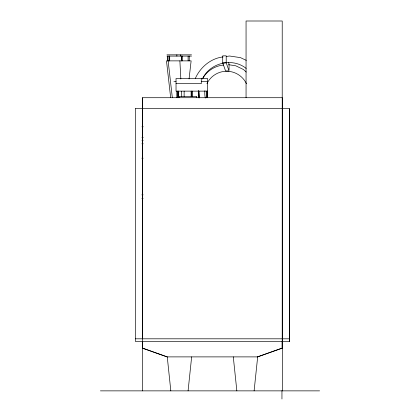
<?xml version="1.0" encoding="UTF-8"?>
<svg xmlns="http://www.w3.org/2000/svg" width="420" height="420" viewBox="0 0 420 420"><rect width="100%" height="100%" fill="white"/><g stroke="black" fill="none" stroke-linecap="round" stroke-linejoin="round"><path stroke-width="0.63" d="M188.081 390.863L191.646 356.89M254.111 390.863L257.67 356.89L282.329 348.122M189.063 78.965L191.121 60.869L166.483 60.869L170.672 97.713M202.692 78.635C206.692 71.006 215.024 65.751 223.577 65.032M195.284 78.508C200.23 67.326 210.761 58.28 223.109 56.921M202.414 79.007C209.674 62.9 232.412 57.188 246.178 68.434M257.397 356.89L282.056 348.122L282.056 341.549M226.328 56.464L229.546 56.007L240.471 57.635L246.298 60.375M222.726 62.864L226.233 62.848L229.073 70.954L225.566 70.975L222.726 62.864L222.695 55.86L226.202 55.839L226.233 62.848M166.955 54.841L191.525 54.841M166.955 56.096L191.525 56.096M173.927 81.585L176.033 81.585M201.28 81.585L207.59 81.585M176.033 83.685L201.28 83.685L201.28 78.514M135.371 108.67L289.454 108.67L289.454 341.549L135.482 341.549L135.482 108.67M141.939 126.793L143.231 126.793M141.939 137.309L143.231 137.309M141.918 140.291L143.209 140.291M141.918 143.797L143.209 143.797M141.855 158.177L143.131 158.177M141.855 194.849L143.131 194.849M141.855 198.356L143.131 198.356M135.482 338.809L289.454 338.809M142.601 348.122L167.26 356.89L257.67 356.89M100.412 390.863L319.589 390.863M228.464 64.685L235.793 65.809L243.542 69.557L246.215 72.056M166.987 356.89L142.328 348.122L142.328 341.549M228.433 62.213L229.037 63.95L229.063 69.683M168.142 60.869L172.331 97.713M198.707 90.841L199.469 97.923M233.289 356.89L236.849 390.863M167.26 356.89L170.819 390.863M179.881 60.869L180.841 78.965M181.493 91.25L181.766 96.422M198.739 90.683L198.833 97.87M289.343 108.67L289.343 341.549M282.329 390.863L282.329 97.713L142.496 97.713L142.496 338.809M282.219 341.549L282.219 21L246.057 21L246.057 97.713M281.951 390.6L281.951 399M207.622 97.713L207.622 91.135L176.033 91.135L176.033 78.514L207.59 78.514L207.59 91.135M207.071 91.135L207.071 97.713M206.414 91.135L206.399 97.713M198.854 91.135L198.854 97.713M196.702 97.713L196.702 96.343L179.167 96.343L179.167 97.713M192.46 91.135L192.46 96.516M191.793 91.135L191.793 96.516M191.137 91.135L191.137 96.516M189.226 56.096L189.226 60.869M188.108 56.096L188.108 60.869M184.128 91.135L184.128 96.516M182.448 56.096L182.448 60.869M181.687 56.096L181.687 60.869M181.608 56.096L181.608 60.869M180.338 54.841L180.338 56.096M178.694 91.135L178.694 97.713M178.143 91.135L178.143 97.713M177.471 91.135L177.471 97.713M176.862 54.841L176.862 56.096M176.815 91.135L176.815 97.713M169.701 56.096L169.701 60.869M169.291 56.096L169.291 60.869M168.042 56.096L168.042 60.869M167.633 56.096L167.633 60.869M142.601 97.713L142.601 390.863M205.312 98.049A21.919 21.919 0 0 1 204.902 90.704M206.945 83.633A21.919 21.919 0 0 1 246.482 83.774"/></g></svg>
